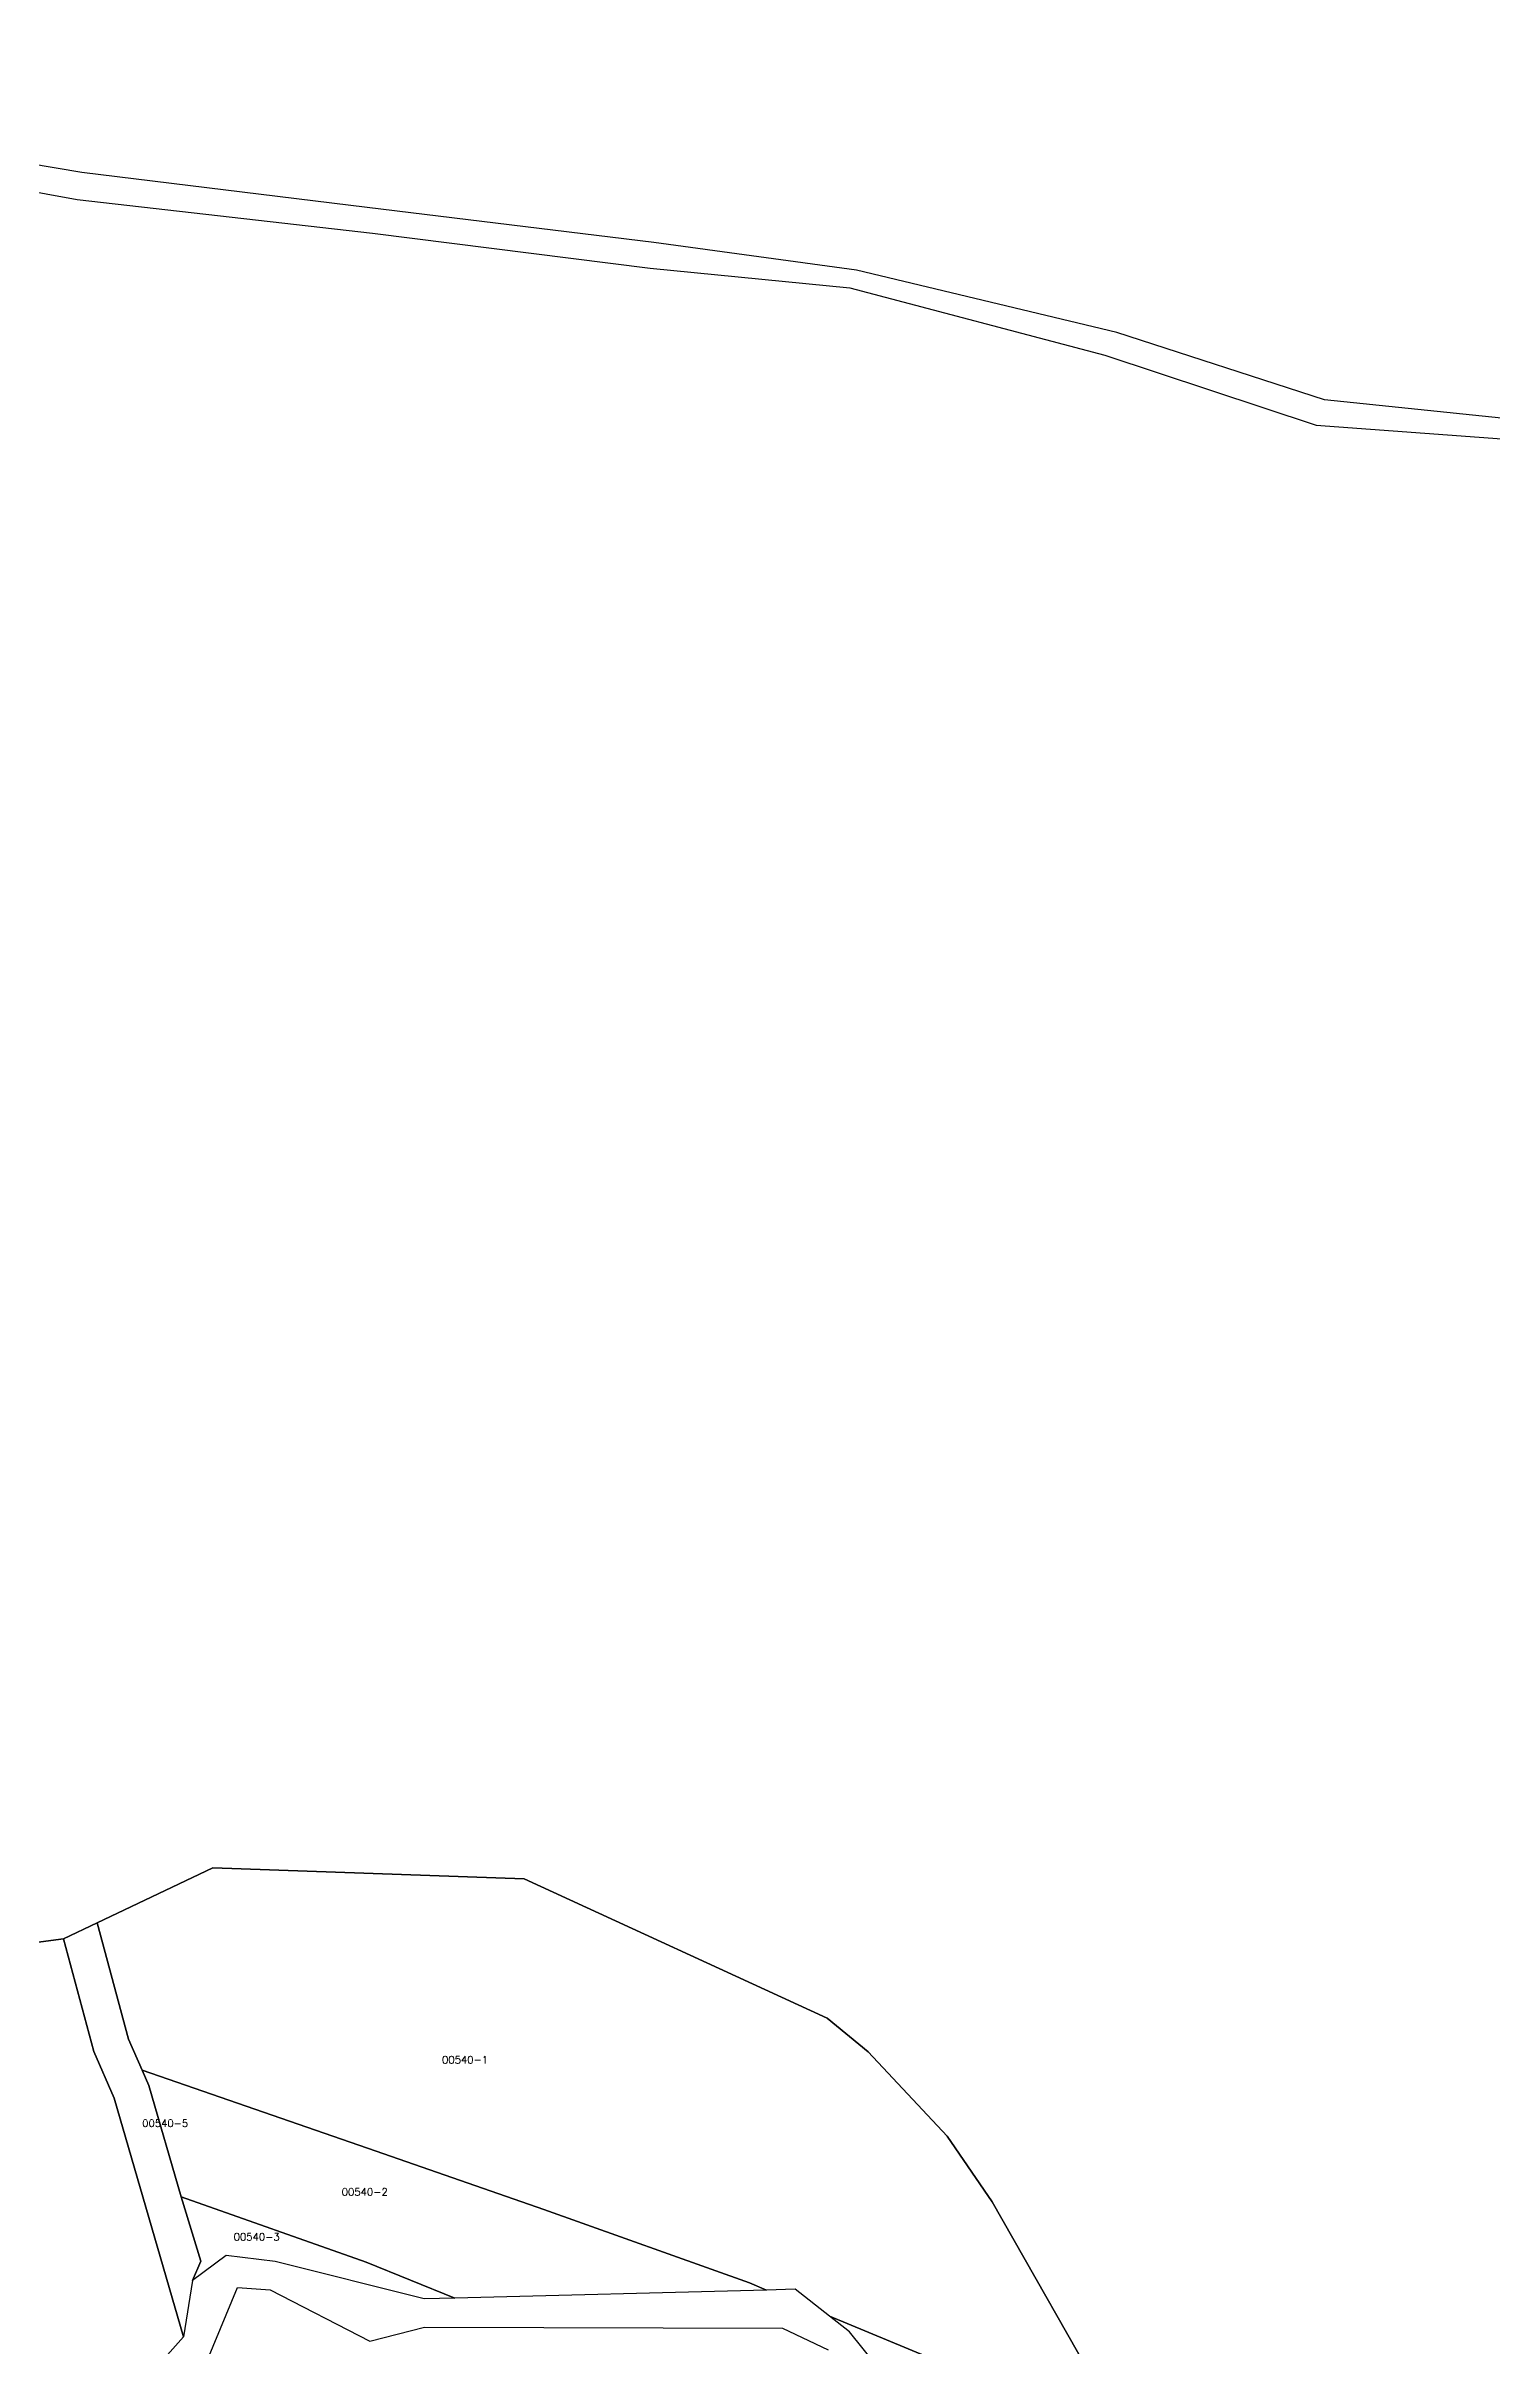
# Model space of a CAD drawing. Header units: metres. Extents: x 7423707 to 7427500, y 4706661 to 4708784.
# Drawn here: x 7423832.5 to 7424029.1, y 4707189 to 4707501.4 of the extents above; entities that cross this region are included whole.
import ezdxf

# ---------------------------------------------------------------- set-up
doc = ezdxf.new("R2010")
doc.units = ezdxf.units.M
doc.layers.add('Numrat_Parcelave', color=7, linetype='Continuous')
doc.layers.add('Parcelat_kadastrale2021', color=7, linetype='Continuous')
doc.styles.get("Standard").update_dxf_attribs({"font": 'simplex.shx'})

msp = doc.modelspace()

# ---------------------------------------------------------------- linework, layer by layer
at = {"layer": 'Parcelat_kadastrale2021'}
for points in [[(7424259.54, 4707504.66), (7424283.94, 4707479.66), (7424310.68, 4707456.85), (7424353.1, 4707423.75), (7424380.05, 4707397.83), (7424349.49, 4707404.94), (7424327.56, 4707409.49), (7424284.86, 4707409.49), (7424235.44, 4707411.57), (7424197.09, 4707412.19), (7424159.03, 4707422.73), (7424096.68, 4707436.41), (7424062.1, 4707445.52), (7424030.25, 4707450.9), (7424006.2, 4707453.39), (7423978.01, 4707462.51), (7423942.64, 4707471), (7423915.11, 4707474.73), (7423876.14, 4707479.5), (7423837.37, 4707484.27), (7423804.07, 4707489.87), (7423775.71, 4707504.38)], [(7423804.03, 4707486.58), (7423836.74, 4707480.58), (7423876.88, 4707476.02), (7423914.6, 4707471.26), (7423941.73, 4707468.57), (7423976.35, 4707459.43), (7424005.09, 4707449.92), (7424030.31, 4707448.06)], [(7423977.12, 4707180.28), (7423961.05, 4707208.53), (7423954.96, 4707217.46), (7423944.19, 4707228.91), (7423938.66, 4707233.48), (7423897.5, 4707252.43), (7423855.16, 4707253.92), (7423839.47, 4707246.44), (7423834.88, 4707244.26), (7423822.23, 4707242.59)], [(7423852.9, 4707183.35), (7423858.53, 4707196.91), (7423862.99, 4707196.61), (7423876.52, 4707189.6), (7423883.95, 4707191.54), (7423932.56, 4707191.39), (7423938.76, 4707188.42)]]:
    msp.add_lwpolyline(points, dxfattribs=at)
for points in [[(7423938.95, 4707193.01), (7423934.3, 4707196.68), (7423930.39, 4707196.57), (7423928.08, 4707197.53), (7423900.14, 4707207.5), (7423877.35, 4707215.41), (7423845.58, 4707226.43), (7423843.73, 4707230.64), (7423839.47, 4707246.44), (7423855.16, 4707253.92), (7423897.5, 4707252.43), (7423938.66, 4707233.48), (7423944.19, 4707228.91), (7423954.96, 4707217.46), (7423961.05, 4707208.53), (7423977.12, 4707180.28), (7423978.75, 4707176.47)], [(7423852.42, 4707197.88), (7423851.21, 4707190.23), (7423841.8, 4707222.63), (7423839, 4707228.98), (7423834.88, 4707244.26), (7423839.47, 4707246.44), (7423843.73, 4707230.64), (7423845.58, 4707226.43), (7423846.5, 4707224.34), (7423850.89, 4707209.25), (7423853.55, 4707200.51)], [(7423851.21, 4707190.23), (7423845.73, 4707184.07), (7423837.64, 4707186.97), (7423830.04, 4707187.46), (7423824.72, 4707184.44), (7423825.57, 4707170.3), (7423819.89, 4707157.75), (7423810.48, 4707155.69), (7423812.89, 4707197.58), (7423813.85, 4707214), (7423816.38, 4707240.9), (7423823.5, 4707241.02), (7423822.23, 4707242.59), (7423834.88, 4707244.26), (7423839, 4707228.98), (7423841.8, 4707222.63)], [(7423930.39, 4707196.57), (7423888.08, 4707195.47), (7423876.02, 4707200.37), (7423850.89, 4707209.25), (7423846.5, 4707224.34), (7423845.58, 4707226.43), (7423877.35, 4707215.41), (7423900.14, 4707207.5), (7423928.08, 4707197.53)], [(7423888.08, 4707195.47), (7423883.91, 4707195.36), (7423863.65, 4707200.42), (7423857, 4707201.27), (7423852.42, 4707197.88), (7423853.55, 4707200.51), (7423850.89, 4707209.25), (7423876.02, 4707200.37)], [(7423979.91, 4707173.8), (7423970.51, 4707172.66), (7423954.83, 4707180.98), (7423945.41, 4707186.29), (7423941.67, 4707190.88), (7423938.95, 4707193.01), (7423978.75, 4707176.47)]]:
    msp.add_lwpolyline(points, close=True, dxfattribs=at)

# ---------------------------------------------------------------- texts
at = {"layer": 'Numrat_Parcelave'}
for s, p in [('00540-1', (7423886.32, 4707227.35)), ('00540-5', (7423845.58, 4707218.72)), ('00540-2', (7423872.69, 4707209.39)), ('00540-3', (7423858.01, 4707203.29))]:
    msp.add_text(s, height=1, dxfattribs=at).set_placement(p)

doc.saveas('drawing.dxf')
